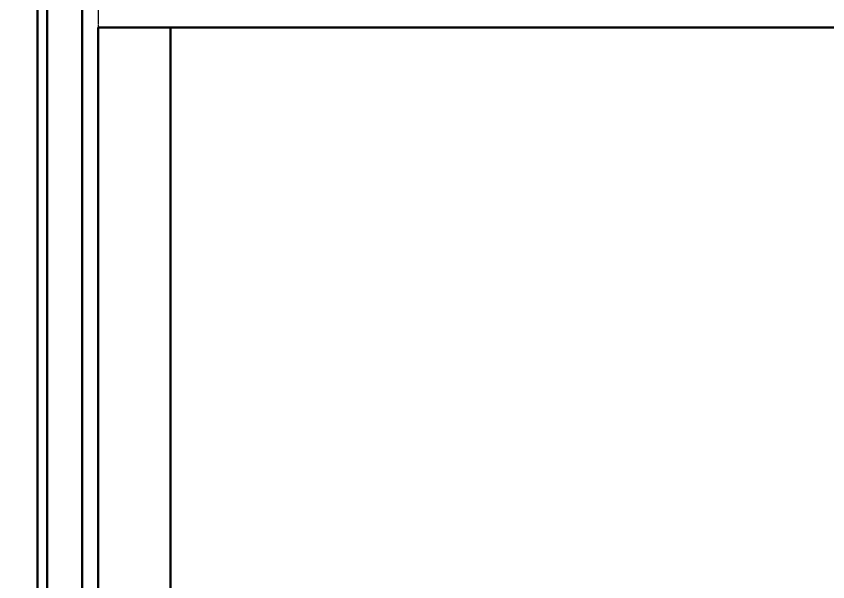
# Model space of a CAD drawing. Header units: millimetres. Extents: x 1117013 to 3394463, y -717780 to -102922.
# Drawn here: x 1593545 to 1598150, y -374061 to -370852 of the extents above; entities that cross this region are included whole.
import ezdxf

# ---------------------------------------------------------------- set-up
doc = ezdxf.new("R2010")
doc.units = ezdxf.units.MM
doc.linetypes.add('осевая', pattern=[18.05, 14.6, -1.15, 1.15, -1.15])
doc.layers.add('0001-Основная толстая', color=7, linetype='Continuous', lineweight=50)
doc.layers.add('0004-Осевая', color=4, linetype='осевая', lineweight=25)
doc.layers.add('0012-Видовой экран', color=251, linetype='Continuous', lineweight=25, plot=False)
picture_1 = doc.add_image_def('image1.jpg', size_in_pixel=(1280, 958))

msp = doc.modelspace()

# ---------------------------------------------------------------- linework, layer by layer
at = {"layer": '0001-Основная толстая', "color": 2}
msp.add_line((1593665.1656, -376985.625), (1593665.1656, -365272.7073), dxfattribs=at)
at = {"layer": '0001-Основная толстая'}
for points in [[(1593920.1656, -366608.3083), (1593920.1656, -376985.625)], [(1593720.1656, -366735.625), (1593720.1656, -376985.625), (1593920.1656, -376985.625)], [(1594010.1656, -376985.625), (1594010.1656, -370915.625)], [(1594010.1656, -370915.625), (1594420.1656, -370915.625), (1594420.1656, -376985.625)], [(1606030.1656, -370915.625), (1594010.1656, -370915.625)]]:
    msp.add_lwpolyline(points, dxfattribs=at)
at = {"layer": '0004-Осевая'}
for points in [[(1593920.1656, -332074.8243), (1593920.1656, -387992.682)], [(1594010.1656, -332074.8243), (1594010.1656, -387992.682)]]:
    msp.add_lwpolyline(points, dxfattribs=at)

# ---------------------------------------------------------------- pictures from other files: only their frames are drawn
at = {"layer": '0012-Видовой экран'}
image = msp.add_image(picture_1, insert=(1574877.7621, -385039.5758), size_in_units=(31953.752, 23915.3863), dxfattribs=at)
image.dxf.flags = 7

doc.saveas('drawing.dxf')
